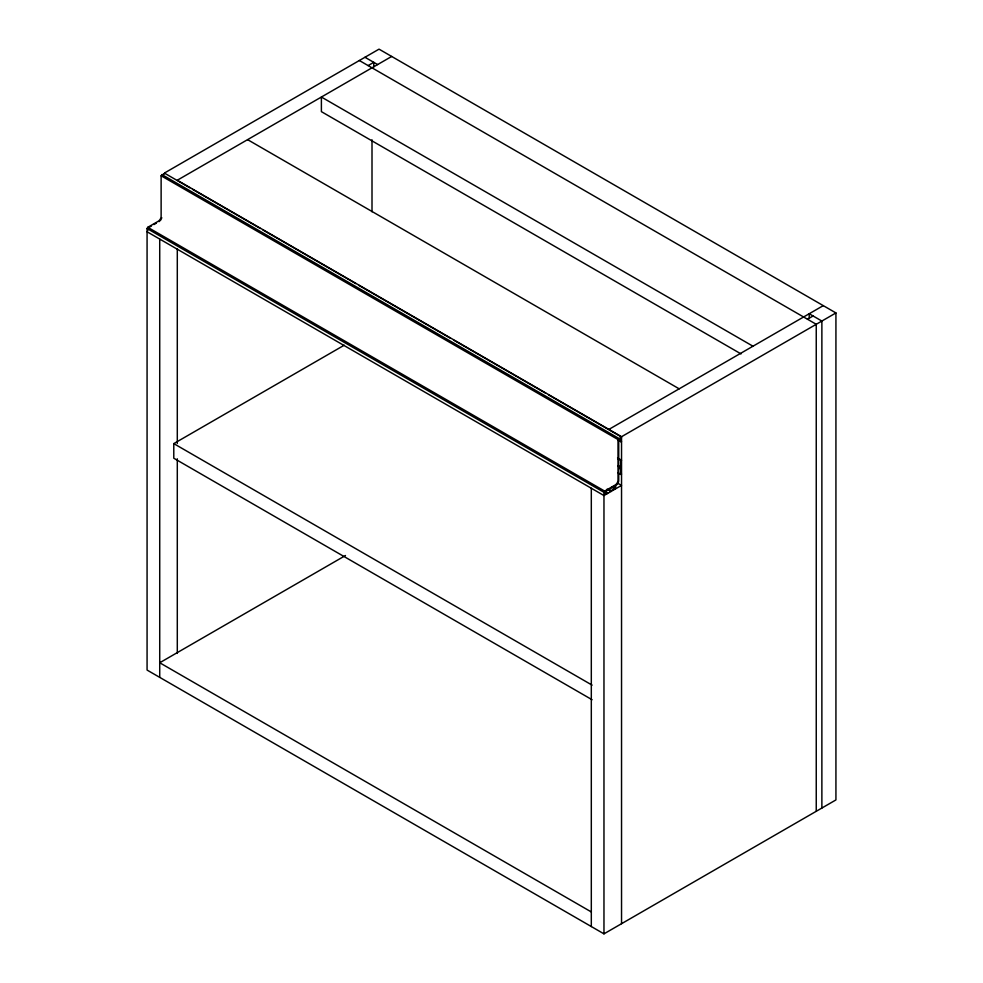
<?xml version="1.0" encoding="UTF-8"?>
<svg xmlns="http://www.w3.org/2000/svg" width="983" height="983" viewBox="0 0 983 983"><rect width="100%" height="100%" fill="white"/><g stroke="black" fill="none" stroke-linecap="round" stroke-linejoin="round"><path stroke-width="1.47" d="M164.64 172.922L379.033 49.15L835.931 312.938L835.931 799.929L603.967 933.85L147.069 670.062L147.069 228.523L147.782 227.306L158.324 221.224A3.981 2.298 -60 0 0 161.126 216.346L161.126 175.773L164.64 173.327M603.967 933.85L603.967 492.311L604.668 491.095L615.211 485A3.981 2.298 -60 0 0 618.024 480.134L618.024 439.548L621.539 437.116M161.839 175.355L163.94 174.138M368.134 65.591L373.761 62.334L373.761 66.93M391.689 56.449L177.296 180.233L621.539 436.71L835.931 312.938M149.011 227.405L151.468 225.992M153.926 224.566L156.383 223.141M592.098 699.736L173.782 458.225L173.782 443.616L344.259 345.193M345.475 555.518L159.725 662.763L591.311 911.941M608.882 429.411L823.275 305.627M807.461 319.229L813.076 315.973M618.184 440.458L621.539 441.576M618.184 459.122L621.539 460.253L617.557 457.943M620.838 460.658L620.838 467.146L618.725 468.363L618.725 439.143L620.838 437.926L620.838 441.981M621.539 474.052L620.838 474.457L620.838 467.957L618.725 469.174L618.725 480.54A3.981 2.298 -60 0 1 615.911 485.405L615.211 489.067M607.482 493.527L607.482 492.716L604.668 494.338L604.668 491.905L614.51 486.216L614.51 488.662L610.996 490.689L608.342 489.153M364.976 57.272L377.632 64.571M359.348 60.516L816.246 324.292L816.246 811.294M752.978 346.213L321.392 97.034L321.392 111.644L741.035 353.917M247.593 139.647L679.179 388.826M164.628 173.229L189.866 187.802M192.521 189.338L260.262 228.449M262.916 229.973L355.895 283.657M358.549 285.193L450.189 338.103M454.171 340.401L545.823 393.311M548.477 394.847L620.199 436.255M161.839 174.544L618.725 438.332M161.126 175.773L618.024 439.548M618.184 465.61L620.838 467.146M618.184 466.421L620.838 467.957M618.184 472.921L620.838 474.457M617.742 483.218L621.539 485.405L603.967 495.555L147.069 231.767M611.856 487.126L614.51 488.662M607.015 489.202L610.996 491.5L610.996 490.689M147.782 227.306L607.482 492.716M147.069 228.523L603.967 492.311M173.782 443.616L592.098 685.126M821.874 808.051L821.874 321.048L809.218 313.749L809.218 318.345M621.539 436.71L621.539 923.701M591.311 488.256L591.311 926.551M372.004 139.795L372.004 211.775M177.296 248.846L177.296 443.48M177.296 458.803L177.296 653.437M159.725 239.078L159.725 677.373M147.782 228.117L147.782 230.55M161.74 217.648A3.981 2.298 -60 0 1 161.458 218.595M161.015 219.528A3.981 2.298 -60 0 1 160.426 220.376M159.75 221.089A3.981 2.298 -60 0 1 159.025 221.63"/></g></svg>
